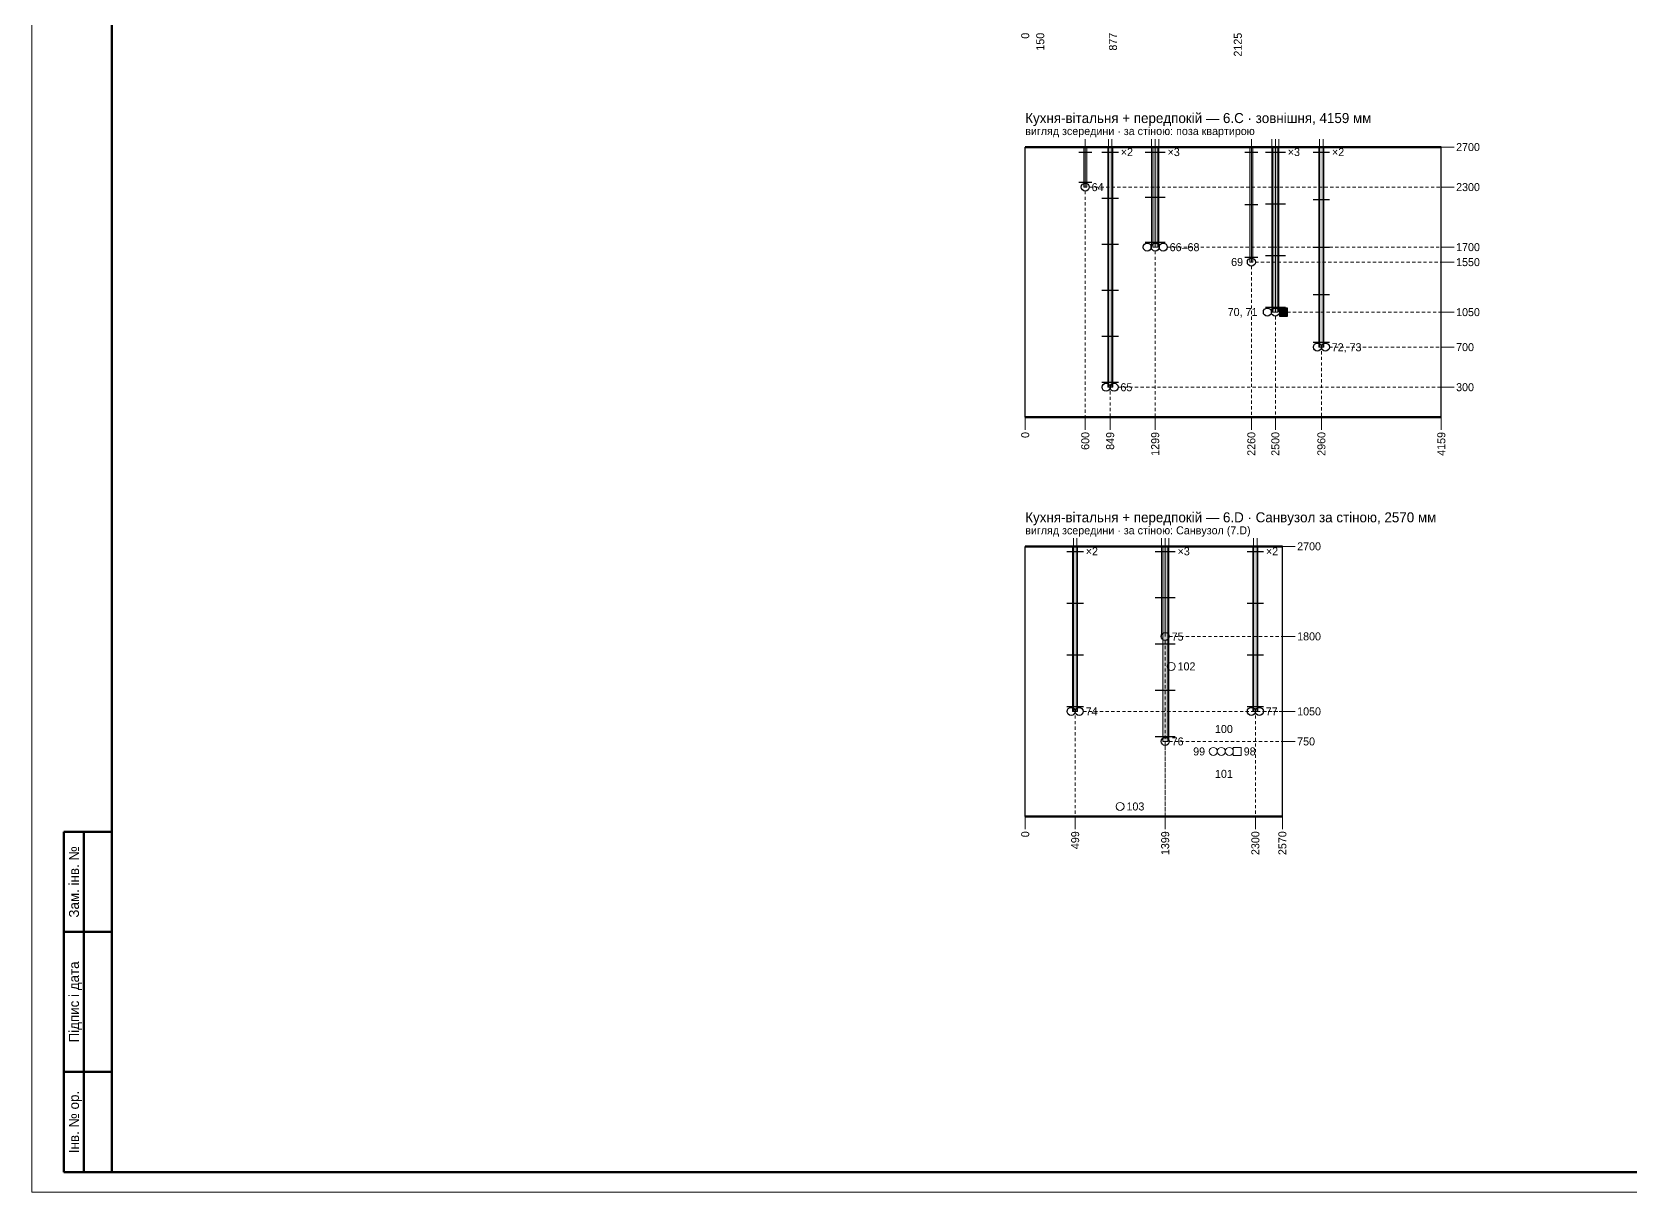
# Paper-space layout '08 Розгортки (продовження)' of a CAD drawing. Header units: millimetres. Extents: x 0 to 841, y 0 to 594.
# Drawn here: x 0 to 399.3, y 0 to 289.9 of the extents above; entities that cross this region are included whole.
import ezdxf
from ezdxf.enums import TextEntityAlignment as Align

# ---------------------------------------------------------------- set-up
doc = ezdxf.new("R2010")
doc.units = ezdxf.units.MM
doc.layers.add('A-SHEET', color=7, linetype='Continuous')
doc.layers.add('E-ELEV', color=7, linetype='Continuous')
doc.styles.add('PLEX_LIGHT', font='IBMPlexSans-Light.ttf')

psp = doc.layouts.new('08 Розгортки (продовження)')

# ---------------------------------------------------------------- hatches: boundary and pattern name
at = {"layer": 'E-ELEV', "true_color": 0xe4ded3}
h = psp.add_hatch(color=7, dxfattribs=at)
h.dxf.hatch_style = 1
h.paths.add_polyline_path([(262.83, 251.12), (263.58, 251.12), (263.58, 261.12), (262.83, 261.12)])
h = psp.add_hatch(color=7, dxfattribs=at)
h.dxf.hatch_style = 1
h.paths.add_polyline_path([(268.81, 201.12), (270.06, 201.12), (270.06, 261.12), (268.81, 261.12)])
h = psp.add_hatch(color=7, dxfattribs=at)
h.dxf.hatch_style = 1
h.paths.add_polyline_path([(280.06, 236.12), (281.31, 236.12), (281.31, 261.12), (280.06, 261.12)])
h = psp.add_hatch(color=7, dxfattribs=at)
h.dxf.hatch_style = 1
h.paths.add_polyline_path([(304.33, 232.37), (305.08, 232.37), (305.08, 261.12), (304.33, 261.12)])
h = psp.add_hatch(color=7, dxfattribs=at)
h.dxf.hatch_style = 1
h.paths.add_polyline_path([(310.08, 219.87), (311.33, 219.87), (311.33, 261.12), (310.08, 261.12)])
h = psp.add_hatch(color=7, dxfattribs=at)
h.dxf.hatch_style = 1
h.paths.add_polyline_path([(321.58, 211.12), (322.83, 211.12), (322.83, 261.12), (321.58, 261.12)])
at = {"layer": 'E-ELEV', "true_color": 0xffffff}
h = psp.add_hatch(color=7, dxfattribs=at)
h.dxf.hatch_style = 1
h.paths.add_polyline_path([(311.71, 218.87), (313.71, 218.87), (313.71, 220.87), (311.71, 220.87)])
at = {"layer": 'E-ELEV', "true_color": 0xe4ded3}
h = psp.add_hatch(color=7, dxfattribs=at)
h.dxf.hatch_style = 1
h.paths.add_polyline_path([(260.06, 120.1), (261.31, 120.1), (261.31, 161.35), (260.06, 161.35)])
h = psp.add_hatch(color=7, dxfattribs=at)
h.dxf.hatch_style = 1
h.paths.add_polyline_path([(282.56, 112.6), (283.81, 112.6), (283.81, 161.35), (282.56, 161.35)])
h = psp.add_hatch(color=7, dxfattribs=at)
h.dxf.hatch_style = 1
h.paths.add_polyline_path([(305.08, 120.1), (306.33, 120.1), (306.33, 161.35), (305.08, 161.35)])

# ---------------------------------------------------------------- linework, layer by layer
at = {"layer": 'A-SHEET', "lineweight": 18}
for p, q in [((0, 594), (0, 0)), ((0, 0), (841, 0))]:
    psp.add_line(p, q, dxfattribs=at)
at = {"layer": 'A-SHEET', "lineweight": 50}
for p, q in [((20, 589), (20, 5)), ((20, 90), (8, 90)), ((8, 90), (8, 65)), ((13, 65), (13, 90)), ((20, 65), (20, 90)), ((20, 65), (8, 65)), ((8, 65), (8, 30)), ((8, 65), (20, 65)), ((13, 30), (13, 65)), ((20, 30), (20, 65)), ((20, 30), (8, 30)), ((8, 30), (8, 5)), ((8, 30), (20, 30)), ((13, 5), (13, 30)), ((20, 5), (20, 30)), ((8, 5), (20, 5)), ((20, 5), (836, 5))]:
    psp.add_line(p, q, dxfattribs=at)
at = {"layer": 'E-ELEV', "lineweight": 50, "true_color": 0x29251f}
for p, q in [((248.21, 261.12), (352.18, 261.12)), ((248.21, 193.62), (352.18, 193.62)), ((248.21, 161.35), (312.46, 161.35)), ((248.21, 93.85), (312.46, 93.85))]:
    psp.add_line(p, q, dxfattribs=at)
at = {"layer": 'E-ELEV', "lineweight": 25, "true_color": 0x29251f}
for p, q in [((248.21, 193.62), (248.21, 261.12)), ((352.18, 193.62), (352.18, 261.12)), ((248.21, 93.85), (248.21, 161.35)), ((312.46, 93.85), (312.46, 161.35))]:
    psp.add_line(p, q, dxfattribs=at)
at = {"layer": 'E-ELEV', "lineweight": 25, "true_color": 0x29251f, "transparency": 33554559}
for p, q in [((261.61, 259.87), (264.81, 259.87)), ((267.38, 259.87), (271.48, 259.87)), ((278.18, 259.87), (283.18, 259.87)), ((303.11, 259.87), (306.31, 259.87)), ((308.21, 259.87), (313.21, 259.87)), ((320.16, 259.87), (324.26, 259.87)), ((261.61, 252.37), (264.81, 252.37)), ((267.38, 248.37), (271.48, 248.37)), ((278.18, 248.62), (283.18, 248.62)), ((320.16, 247.99), (324.26, 247.99)), ((303.11, 246.74), (306.31, 246.74)), ((308.21, 246.95), (313.21, 246.95)), ((267.38, 236.87), (271.48, 236.87)), ((278.18, 237.37), (283.18, 237.37)), ((320.16, 236.12), (324.26, 236.12)), ((303.11, 233.62), (306.31, 233.62)), ((308.21, 234.03), (313.21, 234.03)), ((267.38, 225.37), (271.48, 225.37)), ((320.16, 224.24), (324.26, 224.24)), ((308.21, 221.12), (313.21, 221.12)), ((267.38, 213.87), (271.48, 213.87)), ((320.16, 212.37), (324.26, 212.37)), ((267.38, 202.37), (271.48, 202.37)), ((258.63, 160.1), (262.73, 160.1)), ((280.68, 160.1), (285.68, 160.1)), ((303.66, 160.1), (307.76, 160.1)), ((280.68, 148.53), (285.68, 148.53)), ((258.63, 147.18), (262.73, 147.18)), ((303.66, 147.18), (307.76, 147.18)), ((280.68, 136.97), (285.68, 136.97)), ((258.63, 134.26), (262.73, 134.26)), ((303.66, 134.26), (307.76, 134.26)), ((280.68, 125.41), (285.68, 125.41)), ((258.63, 121.35), (262.73, 121.35)), ((303.66, 121.35), (307.76, 121.35)), ((280.68, 113.85), (285.68, 113.85))]:
    psp.add_line(p, q, dxfattribs=at)
at = {"layer": 'E-ELEV', "lineweight": 15, "true_color": 0x7f7fc9}
psp.add_line((263.21, 251.12), (263.21, 263.12), dxfattribs=at)
at = {"layer": 'E-ELEV', "lineweight": 15, "true_color": 0x3f6fb5}
for p, q in [((268.98, 201.12), (268.98, 263.12)), ((269.88, 201.12), (269.88, 263.12)), ((279.78, 236.12), (279.78, 263.12)), ((280.68, 236.12), (280.68, 263.12)), ((311.61, 219.87), (311.61, 263.12)), ((321.76, 211.12), (321.76, 263.12)), ((260.23, 120.1), (260.23, 163.35)), ((261.13, 120.1), (261.13, 163.35)), ((282.28, 138.85), (282.28, 163.35)), ((283.18, 138.85), (283.18, 163.35)), ((305.26, 120.1), (305.26, 163.35)), ((306.16, 120.1), (306.16, 163.35))]:
    psp.add_line(p, q, dxfattribs=at)
at = {"layer": 'E-ELEV', "lineweight": 15, "true_color": 0xe67f8a}
psp.add_line((281.58, 236.12), (281.58, 263.12), dxfattribs=at)
at = {"layer": 'E-ELEV', "lineweight": 15, "true_color": 0x9c755f}
for p, q in [((304.71, 232.37), (304.71, 263.12)), ((309.81, 219.87), (309.81, 263.12)), ((310.71, 219.87), (310.71, 263.12))]:
    psp.add_line(p, q, dxfattribs=at)
at = {"layer": 'E-ELEV', "lineweight": 15, "true_color": 0xe15759}
psp.add_line((322.66, 211.12), (322.66, 263.12), dxfattribs=at)
at = {"layer": 'E-ELEV', "lineweight": 13, "true_color": 0x29251f}
for p, q in [((352.18, 261.12), (353.38, 261.12)), ((353.38, 261.12), (355.38, 261.12)), ((352.18, 251.12), (353.38, 251.12)), ((353.38, 251.12), (355.38, 251.12)), ((352.18, 236.12), (353.38, 236.12)), ((353.38, 236.12), (355.38, 236.12)), ((352.18, 232.37), (353.38, 232.37)), ((353.38, 232.37), (355.38, 232.37)), ((352.18, 219.87), (353.38, 219.87)), ((353.38, 219.87), (355.38, 219.87)), ((352.18, 211.12), (353.38, 211.12)), ((353.38, 211.12), (355.38, 211.12)), ((352.18, 201.12), (353.38, 201.12)), ((353.38, 201.12), (355.38, 201.12)), ((248.21, 193.62), (248.21, 192.42)), ((248.21, 192.42), (248.21, 190.42)), ((263.21, 193.62), (263.21, 192.42)), ((263.21, 192.42), (263.21, 190.42)), ((269.43, 193.62), (269.43, 192.42)), ((269.43, 192.42), (269.43, 190.42)), ((280.68, 193.62), (280.68, 192.42)), ((280.68, 192.42), (280.68, 190.42)), ((304.71, 193.62), (304.71, 192.42)), ((304.71, 192.42), (304.71, 190.42)), ((310.71, 193.62), (310.71, 192.42)), ((310.71, 192.42), (310.71, 190.42)), ((322.21, 193.62), (322.21, 192.42)), ((322.21, 192.42), (322.21, 190.42)), ((352.18, 193.62), (352.18, 192.42)), ((352.18, 192.42), (352.18, 190.42)), ((312.46, 161.35), (313.66, 161.35)), ((313.66, 161.35), (315.66, 161.35)), ((312.46, 138.85), (313.66, 138.85)), ((313.66, 138.85), (315.66, 138.85)), ((312.46, 120.1), (313.66, 120.1)), ((313.66, 120.1), (315.66, 120.1)), ((312.46, 112.6), (313.66, 112.6)), ((313.66, 112.6), (315.66, 112.6)), ((248.21, 93.85), (248.21, 92.65)), ((248.21, 92.65), (248.21, 90.65)), ((260.68, 93.85), (260.68, 92.65)), ((260.68, 92.65), (260.68, 90.65)), ((283.18, 93.85), (283.18, 92.65)), ((283.18, 92.65), (283.18, 90.65)), ((305.71, 93.85), (305.71, 92.65)), ((305.71, 92.65), (305.71, 90.65)), ((312.46, 93.85), (312.46, 92.65)), ((312.46, 92.65), (312.46, 90.65))]:
    psp.add_line(p, q, dxfattribs=at)
at = {"layer": 'E-ELEV', "lineweight": 13, "true_color": 0x9a9288}
for p, q in [((263.21, 250.12), (263.21, 249.32)), ((263.21, 248.72), (263.21, 247.92)), ((264.21, 251.12), (265.01, 251.12)), ((265.61, 251.12), (266.41, 251.12)), ((267.01, 251.12), (267.81, 251.12)), ((268.41, 251.12), (269.21, 251.12)), ((269.81, 251.12), (270.61, 251.12)), ((271.21, 251.12), (272.01, 251.12)), ((272.61, 251.12), (273.41, 251.12)), ((274.01, 251.12), (274.81, 251.12)), ((275.41, 251.12), (276.21, 251.12)), ((276.81, 251.12), (277.61, 251.12)), ((278.21, 251.12), (279.01, 251.12)), ((279.61, 251.12), (280.41, 251.12)), ((281.01, 251.12), (281.81, 251.12)), ((282.41, 251.12), (283.21, 251.12)), ((283.81, 251.12), (284.61, 251.12)), ((285.21, 251.12), (286.01, 251.12)), ((286.61, 251.12), (287.41, 251.12)), ((288.01, 251.12), (288.81, 251.12)), ((289.41, 251.12), (290.21, 251.12)), ((290.81, 251.12), (291.61, 251.12)), ((292.21, 251.12), (293.01, 251.12)), ((293.61, 251.12), (294.41, 251.12)), ((295.01, 251.12), (295.81, 251.12)), ((296.41, 251.12), (297.21, 251.12)), ((297.81, 251.12), (298.61, 251.12)), ((299.21, 251.12), (300.01, 251.12)), ((300.61, 251.12), (301.41, 251.12)), ((302.01, 251.12), (302.81, 251.12)), ((303.41, 251.12), (304.21, 251.12)), ((304.81, 251.12), (305.61, 251.12)), ((306.21, 251.12), (307.01, 251.12)), ((307.61, 251.12), (308.41, 251.12)), ((309.01, 251.12), (309.81, 251.12)), ((310.41, 251.12), (311.21, 251.12)), ((311.81, 251.12), (312.61, 251.12)), ((313.21, 251.12), (314.01, 251.12)), ((314.61, 251.12), (315.41, 251.12)), ((316.01, 251.12), (316.81, 251.12)), ((317.41, 251.12), (318.21, 251.12)), ((318.81, 251.12), (319.61, 251.12)), ((320.21, 251.12), (321.01, 251.12)), ((321.61, 251.12), (322.41, 251.12)), ((323.01, 251.12), (323.81, 251.12)), ((324.41, 251.12), (325.21, 251.12)), ((325.81, 251.12), (326.61, 251.12)), ((327.21, 251.12), (328.01, 251.12)), ((328.61, 251.12), (329.41, 251.12)), ((330.01, 251.12), (330.81, 251.12)), ((331.41, 251.12), (332.21, 251.12)), ((332.81, 251.12), (333.61, 251.12)), ((334.21, 251.12), (335.01, 251.12)), ((335.61, 251.12), (336.41, 251.12)), ((337.01, 251.12), (337.81, 251.12)), ((338.41, 251.12), (339.21, 251.12)), ((339.81, 251.12), (340.61, 251.12)), ((341.21, 251.12), (342.01, 251.12)), ((342.61, 251.12), (343.41, 251.12)), ((344.01, 251.12), (344.81, 251.12)), ((345.41, 251.12), (346.21, 251.12)), ((346.81, 251.12), (347.61, 251.12)), ((348.21, 251.12), (349.01, 251.12)), ((349.61, 251.12), (350.41, 251.12)), ((351.01, 251.12), (351.81, 251.12)), ((263.21, 247.32), (263.21, 246.52)), ((263.21, 245.92), (263.21, 245.12)), ((263.21, 244.52), (263.21, 243.72)), ((263.21, 243.12), (263.21, 242.32)), ((263.21, 241.72), (263.21, 240.92)), ((263.21, 240.32), (263.21, 239.52)), ((263.21, 238.92), (263.21, 238.12)), ((263.21, 237.52), (263.21, 236.72)), ((263.21, 236.12), (263.21, 235.32)), ((283.68, 236.12), (284.48, 236.12)), ((283.68, 236.12), (284.48, 236.12)), ((283.68, 236.12), (284.48, 236.12)), ((285.08, 236.12), (285.88, 236.12)), ((285.08, 236.12), (285.88, 236.12)), ((285.08, 236.12), (285.88, 236.12)), ((286.48, 236.12), (287.28, 236.12)), ((286.48, 236.12), (287.28, 236.12)), ((286.48, 236.12), (287.28, 236.12)), ((287.88, 236.12), (288.68, 236.12)), ((287.88, 236.12), (288.68, 236.12)), ((287.88, 236.12), (288.68, 236.12)), ((289.28, 236.12), (290.08, 236.12)), ((289.28, 236.12), (290.08, 236.12)), ((289.28, 236.12), (290.08, 236.12)), ((290.68, 236.12), (291.48, 236.12)), ((290.68, 236.12), (291.48, 236.12)), ((290.68, 236.12), (291.48, 236.12)), ((292.08, 236.12), (292.88, 236.12)), ((292.08, 236.12), (292.88, 236.12)), ((292.08, 236.12), (292.88, 236.12)), ((293.48, 236.12), (294.28, 236.12)), ((293.48, 236.12), (294.28, 236.12)), ((293.48, 236.12), (294.28, 236.12)), ((294.88, 236.12), (295.68, 236.12)), ((294.88, 236.12), (295.68, 236.12)), ((294.88, 236.12), (295.68, 236.12)), ((296.28, 236.12), (297.08, 236.12)), ((296.28, 236.12), (297.08, 236.12)), ((296.28, 236.12), (297.08, 236.12)), ((297.68, 236.12), (298.48, 236.12)), ((297.68, 236.12), (298.48, 236.12)), ((297.68, 236.12), (298.48, 236.12)), ((299.08, 236.12), (299.88, 236.12)), ((299.08, 236.12), (299.88, 236.12)), ((299.08, 236.12), (299.88, 236.12)), ((300.48, 236.12), (301.28, 236.12)), ((300.48, 236.12), (301.28, 236.12)), ((300.48, 236.12), (301.28, 236.12)), ((301.88, 236.12), (302.68, 236.12)), ((301.88, 236.12), (302.68, 236.12)), ((301.88, 236.12), (302.68, 236.12)), ((303.28, 236.12), (304.08, 236.12)), ((303.28, 236.12), (304.08, 236.12)), ((303.28, 236.12), (304.08, 236.12)), ((304.68, 236.12), (305.48, 236.12)), ((304.68, 236.12), (305.48, 236.12)), ((304.68, 236.12), (305.48, 236.12)), ((306.08, 236.12), (306.88, 236.12)), ((306.08, 236.12), (306.88, 236.12)), ((306.08, 236.12), (306.88, 236.12)), ((307.48, 236.12), (308.28, 236.12)), ((307.48, 236.12), (308.28, 236.12)), ((307.48, 236.12), (308.28, 236.12)), ((308.88, 236.12), (309.68, 236.12)), ((308.88, 236.12), (309.68, 236.12)), ((308.88, 236.12), (309.68, 236.12)), ((310.28, 236.12), (311.08, 236.12)), ((310.28, 236.12), (311.08, 236.12)), ((310.28, 236.12), (311.08, 236.12)), ((311.68, 236.12), (312.48, 236.12)), ((311.68, 236.12), (312.48, 236.12)), ((311.68, 236.12), (312.48, 236.12)), ((313.08, 236.12), (313.88, 236.12)), ((313.08, 236.12), (313.88, 236.12)), ((313.08, 236.12), (313.88, 236.12)), ((314.48, 236.12), (315.28, 236.12)), ((314.48, 236.12), (315.28, 236.12)), ((314.48, 236.12), (315.28, 236.12)), ((315.88, 236.12), (316.68, 236.12)), ((315.88, 236.12), (316.68, 236.12)), ((315.88, 236.12), (316.68, 236.12)), ((317.28, 236.12), (318.08, 236.12)), ((317.28, 236.12), (318.08, 236.12)), ((317.28, 236.12), (318.08, 236.12)), ((318.68, 236.12), (319.48, 236.12)), ((318.68, 236.12), (319.48, 236.12)), ((318.68, 236.12), (319.48, 236.12)), ((320.08, 236.12), (320.88, 236.12)), ((320.08, 236.12), (320.88, 236.12)), ((320.08, 236.12), (320.88, 236.12)), ((321.48, 236.12), (322.28, 236.12)), ((321.48, 236.12), (322.28, 236.12)), ((321.48, 236.12), (322.28, 236.12)), ((322.88, 236.12), (323.68, 236.12)), ((322.88, 236.12), (323.68, 236.12)), ((322.88, 236.12), (323.68, 236.12)), ((324.28, 236.12), (325.08, 236.12)), ((324.28, 236.12), (325.08, 236.12)), ((324.28, 236.12), (325.08, 236.12)), ((325.68, 236.12), (326.48, 236.12)), ((325.68, 236.12), (326.48, 236.12)), ((325.68, 236.12), (326.48, 236.12)), ((327.08, 236.12), (327.88, 236.12)), ((327.08, 236.12), (327.88, 236.12)), ((327.08, 236.12), (327.88, 236.12)), ((328.48, 236.12), (329.28, 236.12)), ((328.48, 236.12), (329.28, 236.12)), ((328.48, 236.12), (329.28, 236.12)), ((329.88, 236.12), (330.68, 236.12)), ((329.88, 236.12), (330.68, 236.12)), ((329.88, 236.12), (330.68, 236.12)), ((331.28, 236.12), (332.08, 236.12)), ((331.28, 236.12), (332.08, 236.12)), ((331.28, 236.12), (332.08, 236.12)), ((332.68, 236.12), (333.48, 236.12)), ((332.68, 236.12), (333.48, 236.12)), ((332.68, 236.12), (333.48, 236.12)), ((334.08, 236.12), (334.88, 236.12)), ((334.08, 236.12), (334.88, 236.12)), ((334.08, 236.12), (334.88, 236.12)), ((335.48, 236.12), (336.28, 236.12)), ((335.48, 236.12), (336.28, 236.12)), ((335.48, 236.12), (336.28, 236.12)), ((336.88, 236.12), (337.68, 236.12)), ((336.88, 236.12), (337.68, 236.12)), ((336.88, 236.12), (337.68, 236.12)), ((338.28, 236.12), (339.08, 236.12)), ((338.28, 236.12), (339.08, 236.12)), ((338.28, 236.12), (339.08, 236.12)), ((339.68, 236.12), (340.48, 236.12)), ((339.68, 236.12), (340.48, 236.12)), ((339.68, 236.12), (340.48, 236.12)), ((341.08, 236.12), (341.88, 236.12)), ((341.08, 236.12), (341.88, 236.12)), ((341.08, 236.12), (341.88, 236.12)), ((342.48, 236.12), (343.28, 236.12)), ((342.48, 236.12), (343.28, 236.12)), ((342.48, 236.12), (343.28, 236.12)), ((343.88, 236.12), (344.68, 236.12)), ((343.88, 236.12), (344.68, 236.12)), ((343.88, 236.12), (344.68, 236.12)), ((345.28, 236.12), (346.08, 236.12)), ((345.28, 236.12), (346.08, 236.12)), ((345.28, 236.12), (346.08, 236.12)), ((346.68, 236.12), (347.48, 236.12)), ((346.68, 236.12), (347.48, 236.12)), ((346.68, 236.12), (347.48, 236.12)), ((348.08, 236.12), (348.88, 236.12)), ((348.08, 236.12), (348.88, 236.12)), ((348.08, 236.12), (348.88, 236.12)), ((349.48, 236.12), (350.28, 236.12)), ((349.48, 236.12), (350.28, 236.12)), ((349.48, 236.12), (350.28, 236.12)), ((350.88, 236.12), (351.68, 236.12)), ((350.88, 236.12), (351.68, 236.12)), ((350.88, 236.12), (351.68, 236.12)), ((263.21, 234.72), (263.21, 233.92)), ((263.21, 233.32), (263.21, 232.52)), ((263.21, 231.92), (263.21, 231.12)), ((280.68, 235.12), (280.68, 234.32)), ((280.68, 235.12), (280.68, 234.32)), ((280.68, 235.12), (280.68, 234.32)), ((280.68, 233.72), (280.68, 232.92)), ((280.68, 233.72), (280.68, 232.92)), ((280.68, 233.72), (280.68, 232.92)), ((280.68, 232.32), (280.68, 231.52)), ((280.68, 232.32), (280.68, 231.52)), ((280.68, 232.32), (280.68, 231.52)), ((305.71, 232.37), (306.51, 232.37)), ((307.11, 232.37), (307.91, 232.37)), ((308.51, 232.37), (309.31, 232.37)), ((309.91, 232.37), (310.71, 232.37)), ((311.31, 232.37), (312.11, 232.37)), ((312.71, 232.37), (313.51, 232.37)), ((314.11, 232.37), (314.91, 232.37)), ((315.51, 232.37), (316.31, 232.37)), ((316.91, 232.37), (317.71, 232.37)), ((318.31, 232.37), (319.11, 232.37)), ((319.71, 232.37), (320.51, 232.37)), ((321.11, 232.37), (321.91, 232.37)), ((322.51, 232.37), (323.31, 232.37)), ((323.91, 232.37), (324.71, 232.37)), ((325.31, 232.37), (326.11, 232.37)), ((326.71, 232.37), (327.51, 232.37)), ((328.11, 232.37), (328.91, 232.37)), ((329.51, 232.37), (330.31, 232.37)), ((330.91, 232.37), (331.71, 232.37)), ((332.31, 232.37), (333.11, 232.37)), ((333.71, 232.37), (334.51, 232.37)), ((335.11, 232.37), (335.91, 232.37)), ((336.51, 232.37), (337.31, 232.37)), ((337.91, 232.37), (338.71, 232.37)), ((339.31, 232.37), (340.11, 232.37)), ((340.71, 232.37), (341.51, 232.37)), ((342.11, 232.37), (342.91, 232.37)), ((343.51, 232.37), (344.31, 232.37)), ((344.91, 232.37), (345.71, 232.37)), ((346.31, 232.37), (347.11, 232.37)), ((347.71, 232.37), (348.51, 232.37)), ((349.11, 232.37), (349.91, 232.37)), ((350.51, 232.37), (351.31, 232.37)), ((351.91, 232.37), (352.18, 232.37)), ((263.21, 230.52), (263.21, 229.72)), ((263.21, 229.12), (263.21, 228.32)), ((263.21, 227.72), (263.21, 226.92)), ((280.68, 230.92), (280.68, 230.12)), ((280.68, 230.92), (280.68, 230.12)), ((280.68, 230.92), (280.68, 230.12)), ((280.68, 229.52), (280.68, 228.72)), ((280.68, 229.52), (280.68, 228.72)), ((280.68, 229.52), (280.68, 228.72)), ((280.68, 228.12), (280.68, 227.32)), ((280.68, 228.12), (280.68, 227.32)), ((280.68, 228.12), (280.68, 227.32)), ((304.71, 231.37), (304.71, 230.57)), ((304.71, 229.97), (304.71, 229.17)), ((304.71, 228.57), (304.71, 227.77)), ((263.21, 226.32), (263.21, 225.52)), ((263.21, 224.92), (263.21, 224.12)), ((280.68, 226.72), (280.68, 225.92)), ((280.68, 226.72), (280.68, 225.92)), ((280.68, 226.72), (280.68, 225.92)), ((280.68, 225.32), (280.68, 224.52)), ((280.68, 225.32), (280.68, 224.52)), ((280.68, 225.32), (280.68, 224.52)), ((280.68, 223.92), (280.68, 223.12)), ((280.68, 223.92), (280.68, 223.12)), ((280.68, 223.92), (280.68, 223.12)), ((304.71, 227.17), (304.71, 226.37)), ((304.71, 225.77), (304.71, 224.97)), ((304.71, 224.37), (304.71, 223.57)), ((263.21, 223.52), (263.21, 222.72)), ((263.21, 222.12), (263.21, 221.32)), ((263.21, 220.72), (263.21, 219.92)), ((280.68, 222.52), (280.68, 221.72)), ((280.68, 222.52), (280.68, 221.72)), ((280.68, 222.52), (280.68, 221.72)), ((280.68, 221.12), (280.68, 220.32)), ((280.68, 221.12), (280.68, 220.32)), ((280.68, 221.12), (280.68, 220.32)), ((280.68, 219.72), (280.68, 218.92)), ((280.68, 219.72), (280.68, 218.92)), ((280.68, 219.72), (280.68, 218.92)), ((304.71, 222.97), (304.71, 222.17)), ((304.71, 221.57), (304.71, 220.77)), ((304.71, 220.17), (304.71, 219.37)), ((313.71, 219.87), (314.51, 219.87)), ((313.71, 219.87), (314.51, 219.87)), ((315.11, 219.87), (315.91, 219.87)), ((315.11, 219.87), (315.91, 219.87)), ((316.51, 219.87), (317.31, 219.87)), ((316.51, 219.87), (317.31, 219.87)), ((317.91, 219.87), (318.71, 219.87)), ((317.91, 219.87), (318.71, 219.87)), ((319.31, 219.87), (320.11, 219.87)), ((319.31, 219.87), (320.11, 219.87)), ((320.71, 219.87), (321.51, 219.87)), ((320.71, 219.87), (321.51, 219.87)), ((322.11, 219.87), (322.91, 219.87)), ((322.11, 219.87), (322.91, 219.87)), ((323.51, 219.87), (324.31, 219.87)), ((323.51, 219.87), (324.31, 219.87)), ((324.91, 219.87), (325.71, 219.87)), ((324.91, 219.87), (325.71, 219.87)), ((326.31, 219.87), (327.11, 219.87)), ((326.31, 219.87), (327.11, 219.87)), ((327.71, 219.87), (328.51, 219.87)), ((327.71, 219.87), (328.51, 219.87)), ((329.11, 219.87), (329.91, 219.87)), ((329.11, 219.87), (329.91, 219.87)), ((330.51, 219.87), (331.31, 219.87)), ((330.51, 219.87), (331.31, 219.87)), ((331.91, 219.87), (332.71, 219.87)), ((331.91, 219.87), (332.71, 219.87)), ((333.31, 219.87), (334.11, 219.87)), ((333.31, 219.87), (334.11, 219.87)), ((334.71, 219.87), (335.51, 219.87)), ((334.71, 219.87), (335.51, 219.87)), ((336.11, 219.87), (336.91, 219.87)), ((336.11, 219.87), (336.91, 219.87)), ((337.51, 219.87), (338.31, 219.87)), ((337.51, 219.87), (338.31, 219.87)), ((338.91, 219.87), (339.71, 219.87)), ((338.91, 219.87), (339.71, 219.87)), ((340.31, 219.87), (341.11, 219.87)), ((340.31, 219.87), (341.11, 219.87)), ((341.71, 219.87), (342.51, 219.87)), ((341.71, 219.87), (342.51, 219.87)), ((343.11, 219.87), (343.91, 219.87)), ((343.11, 219.87), (343.91, 219.87)), ((344.51, 219.87), (345.31, 219.87)), ((344.51, 219.87), (345.31, 219.87)), ((345.91, 219.87), (346.71, 219.87)), ((345.91, 219.87), (346.71, 219.87)), ((347.31, 219.87), (348.11, 219.87)), ((347.31, 219.87), (348.11, 219.87)), ((348.71, 219.87), (349.51, 219.87)), ((348.71, 219.87), (349.51, 219.87)), ((350.11, 219.87), (350.91, 219.87)), ((350.11, 219.87), (350.91, 219.87)), ((351.51, 219.87), (352.18, 219.87)), ((351.51, 219.87), (352.18, 219.87)), ((263.21, 219.32), (263.21, 218.52)), ((263.21, 217.92), (263.21, 217.12)), ((263.21, 216.52), (263.21, 215.72)), ((280.68, 218.32), (280.68, 217.52)), ((280.68, 218.32), (280.68, 217.52)), ((280.68, 218.32), (280.68, 217.52)), ((280.68, 216.92), (280.68, 216.12)), ((280.68, 216.92), (280.68, 216.12)), ((280.68, 216.92), (280.68, 216.12)), ((304.71, 218.77), (304.71, 217.97)), ((304.71, 217.37), (304.71, 216.57)), ((304.71, 215.97), (304.71, 215.17)), ((310.71, 218.87), (310.71, 218.07)), ((310.71, 218.87), (310.71, 218.07)), ((310.71, 217.47), (310.71, 216.67)), ((310.71, 217.47), (310.71, 216.67)), ((310.71, 216.07), (310.71, 215.27)), ((310.71, 216.07), (310.71, 215.27)), ((263.21, 215.12), (263.21, 214.32)), ((263.21, 213.72), (263.21, 212.92)), ((263.21, 212.32), (263.21, 211.52)), ((280.68, 215.52), (280.68, 214.72)), ((280.68, 215.52), (280.68, 214.72)), ((280.68, 215.52), (280.68, 214.72)), ((280.68, 214.12), (280.68, 213.32)), ((280.68, 214.12), (280.68, 213.32)), ((280.68, 214.12), (280.68, 213.32)), ((280.68, 212.72), (280.68, 211.92)), ((280.68, 212.72), (280.68, 211.92)), ((280.68, 212.72), (280.68, 211.92)), ((304.71, 214.57), (304.71, 213.77)), ((304.71, 213.17), (304.71, 212.37)), ((304.71, 211.77), (304.71, 210.97)), ((310.71, 214.67), (310.71, 213.87)), ((310.71, 214.67), (310.71, 213.87)), ((310.71, 213.27), (310.71, 212.47)), ((310.71, 213.27), (310.71, 212.47)), ((310.71, 211.87), (310.71, 211.07)), ((310.71, 211.87), (310.71, 211.07)), ((263.21, 210.92), (263.21, 210.12)), ((263.21, 209.52), (263.21, 208.72)), ((263.21, 208.12), (263.21, 207.32)), ((280.68, 211.32), (280.68, 210.52)), ((280.68, 211.32), (280.68, 210.52)), ((280.68, 211.32), (280.68, 210.52)), ((280.68, 209.92), (280.68, 209.12)), ((280.68, 209.92), (280.68, 209.12)), ((280.68, 209.92), (280.68, 209.12)), ((280.68, 208.52), (280.68, 207.72)), ((280.68, 208.52), (280.68, 207.72)), ((280.68, 208.52), (280.68, 207.72)), ((304.71, 210.37), (304.71, 209.57)), ((304.71, 208.97), (304.71, 208.17)), ((310.71, 210.47), (310.71, 209.67)), ((310.71, 210.47), (310.71, 209.67)), ((310.71, 209.07), (310.71, 208.27)), ((310.71, 209.07), (310.71, 208.27)), ((310.71, 207.67), (310.71, 206.87)), ((310.71, 207.67), (310.71, 206.87)), ((322.21, 210.12), (322.21, 209.32)), ((322.21, 210.12), (322.21, 209.32)), ((322.21, 208.72), (322.21, 207.92)), ((322.21, 208.72), (322.21, 207.92)), ((324.21, 211.12), (325.01, 211.12)), ((324.21, 211.12), (325.01, 211.12)), ((325.61, 211.12), (326.41, 211.12)), ((325.61, 211.12), (326.41, 211.12)), ((327.01, 211.12), (327.81, 211.12)), ((327.01, 211.12), (327.81, 211.12)), ((328.41, 211.12), (329.21, 211.12)), ((328.41, 211.12), (329.21, 211.12)), ((329.81, 211.12), (330.61, 211.12)), ((329.81, 211.12), (330.61, 211.12)), ((331.21, 211.12), (332.01, 211.12)), ((331.21, 211.12), (332.01, 211.12)), ((332.61, 211.12), (333.41, 211.12)), ((332.61, 211.12), (333.41, 211.12)), ((334.01, 211.12), (334.81, 211.12)), ((334.01, 211.12), (334.81, 211.12)), ((335.41, 211.12), (336.21, 211.12)), ((335.41, 211.12), (336.21, 211.12)), ((336.81, 211.12), (337.61, 211.12)), ((336.81, 211.12), (337.61, 211.12)), ((338.21, 211.12), (339.01, 211.12)), ((338.21, 211.12), (339.01, 211.12)), ((339.61, 211.12), (340.41, 211.12)), ((339.61, 211.12), (340.41, 211.12)), ((341.01, 211.12), (341.81, 211.12)), ((341.01, 211.12), (341.81, 211.12)), ((342.41, 211.12), (343.21, 211.12)), ((342.41, 211.12), (343.21, 211.12)), ((343.81, 211.12), (344.61, 211.12)), ((343.81, 211.12), (344.61, 211.12)), ((345.21, 211.12), (346.01, 211.12)), ((345.21, 211.12), (346.01, 211.12)), ((346.61, 211.12), (347.41, 211.12)), ((346.61, 211.12), (347.41, 211.12)), ((348.01, 211.12), (348.81, 211.12)), ((348.01, 211.12), (348.81, 211.12)), ((349.41, 211.12), (350.21, 211.12)), ((349.41, 211.12), (350.21, 211.12)), ((350.81, 211.12), (351.61, 211.12)), ((350.81, 211.12), (351.61, 211.12)), ((263.21, 206.72), (263.21, 205.92)), ((263.21, 205.32), (263.21, 204.52)), ((263.21, 203.92), (263.21, 203.12)), ((280.68, 207.12), (280.68, 206.32)), ((280.68, 207.12), (280.68, 206.32)), ((280.68, 207.12), (280.68, 206.32)), ((280.68, 205.72), (280.68, 204.92)), ((280.68, 205.72), (280.68, 204.92)), ((280.68, 205.72), (280.68, 204.92)), ((280.68, 204.32), (280.68, 203.52)), ((280.68, 204.32), (280.68, 203.52)), ((280.68, 204.32), (280.68, 203.52)), ((304.71, 207.57), (304.71, 206.77)), ((304.71, 206.17), (304.71, 205.37)), ((304.71, 204.77), (304.71, 203.97)), ((310.71, 206.27), (310.71, 205.47)), ((310.71, 206.27), (310.71, 205.47)), ((310.71, 204.87), (310.71, 204.07)), ((310.71, 204.87), (310.71, 204.07)), ((322.21, 207.32), (322.21, 206.52)), ((322.21, 207.32), (322.21, 206.52)), ((322.21, 205.92), (322.21, 205.12)), ((322.21, 205.92), (322.21, 205.12)), ((322.21, 204.52), (322.21, 203.72)), ((322.21, 204.52), (322.21, 203.72)), ((263.21, 202.52), (263.21, 201.72)), ((263.21, 201.12), (263.21, 200.32)), ((263.21, 199.72), (263.21, 198.92)), ((269.43, 200.12), (269.43, 199.32)), ((271.43, 201.12), (272.23, 201.12)), ((272.83, 201.12), (273.63, 201.12)), ((274.23, 201.12), (275.03, 201.12)), ((275.63, 201.12), (276.43, 201.12)), ((277.03, 201.12), (277.83, 201.12)), ((278.43, 201.12), (279.23, 201.12)), ((279.83, 201.12), (280.63, 201.12)), ((280.68, 202.92), (280.68, 202.12)), ((280.68, 202.92), (280.68, 202.12)), ((280.68, 202.92), (280.68, 202.12)), ((280.68, 201.52), (280.68, 200.72)), ((280.68, 201.52), (280.68, 200.72)), ((280.68, 201.52), (280.68, 200.72)), ((280.68, 200.12), (280.68, 199.32)), ((280.68, 200.12), (280.68, 199.32)), ((280.68, 200.12), (280.68, 199.32)), ((281.23, 201.12), (282.03, 201.12)), ((282.63, 201.12), (283.43, 201.12)), ((284.03, 201.12), (284.83, 201.12)), ((285.43, 201.12), (286.23, 201.12)), ((286.83, 201.12), (287.63, 201.12)), ((288.23, 201.12), (289.03, 201.12)), ((289.63, 201.12), (290.43, 201.12)), ((291.03, 201.12), (291.83, 201.12)), ((292.43, 201.12), (293.23, 201.12)), ((293.83, 201.12), (294.63, 201.12)), ((295.23, 201.12), (296.03, 201.12)), ((296.63, 201.12), (297.43, 201.12)), ((298.03, 201.12), (298.83, 201.12)), ((299.43, 201.12), (300.23, 201.12)), ((300.83, 201.12), (301.63, 201.12)), ((302.23, 201.12), (303.03, 201.12)), ((303.63, 201.12), (304.43, 201.12)), ((304.71, 203.37), (304.71, 202.57)), ((304.71, 201.97), (304.71, 201.17)), ((304.71, 200.57), (304.71, 199.77)), ((305.03, 201.12), (305.83, 201.12)), ((306.43, 201.12), (307.23, 201.12)), ((307.83, 201.12), (308.63, 201.12)), ((309.23, 201.12), (310.03, 201.12)), ((310.63, 201.12), (311.43, 201.12)), ((310.71, 203.47), (310.71, 202.67)), ((310.71, 203.47), (310.71, 202.67)), ((310.71, 202.07), (310.71, 201.27)), ((310.71, 202.07), (310.71, 201.27)), ((310.71, 200.67), (310.71, 199.87)), ((310.71, 200.67), (310.71, 199.87)), ((312.03, 201.12), (312.83, 201.12)), ((313.43, 201.12), (314.23, 201.12)), ((314.83, 201.12), (315.63, 201.12)), ((316.23, 201.12), (317.03, 201.12)), ((317.63, 201.12), (318.43, 201.12)), ((319.03, 201.12), (319.83, 201.12)), ((320.43, 201.12), (321.23, 201.12)), ((321.83, 201.12), (322.63, 201.12)), ((322.21, 203.12), (322.21, 202.32)), ((322.21, 203.12), (322.21, 202.32)), ((322.21, 201.72), (322.21, 200.92)), ((322.21, 201.72), (322.21, 200.92)), ((322.21, 200.32), (322.21, 199.52)), ((322.21, 200.32), (322.21, 199.52)), ((323.23, 201.12), (324.03, 201.12)), ((324.63, 201.12), (325.43, 201.12)), ((326.03, 201.12), (326.83, 201.12)), ((327.43, 201.12), (328.23, 201.12)), ((328.83, 201.12), (329.63, 201.12)), ((330.23, 201.12), (331.03, 201.12)), ((331.63, 201.12), (332.43, 201.12)), ((333.03, 201.12), (333.83, 201.12)), ((334.43, 201.12), (335.23, 201.12)), ((335.83, 201.12), (336.63, 201.12)), ((337.23, 201.12), (338.03, 201.12)), ((338.63, 201.12), (339.43, 201.12)), ((340.03, 201.12), (340.83, 201.12)), ((341.43, 201.12), (342.23, 201.12)), ((342.83, 201.12), (343.63, 201.12)), ((344.23, 201.12), (345.03, 201.12)), ((345.63, 201.12), (346.43, 201.12)), ((347.03, 201.12), (347.83, 201.12)), ((348.43, 201.12), (349.23, 201.12)), ((349.83, 201.12), (350.63, 201.12)), ((351.23, 201.12), (352.03, 201.12)), ((263.21, 198.32), (263.21, 197.52)), ((263.21, 196.92), (263.21, 196.12)), ((269.43, 198.72), (269.43, 197.92)), ((269.43, 197.32), (269.43, 196.52)), ((269.43, 195.92), (269.43, 195.12)), ((280.68, 198.72), (280.68, 197.92)), ((280.68, 198.72), (280.68, 197.92)), ((280.68, 198.72), (280.68, 197.92)), ((280.68, 197.32), (280.68, 196.52)), ((280.68, 197.32), (280.68, 196.52)), ((280.68, 197.32), (280.68, 196.52)), ((280.68, 195.92), (280.68, 195.12)), ((280.68, 195.92), (280.68, 195.12)), ((280.68, 195.92), (280.68, 195.12)), ((304.71, 199.17), (304.71, 198.37)), ((304.71, 197.77), (304.71, 196.97)), ((304.71, 196.37), (304.71, 195.57)), ((310.71, 199.27), (310.71, 198.47)), ((310.71, 199.27), (310.71, 198.47)), ((310.71, 197.87), (310.71, 197.07)), ((310.71, 197.87), (310.71, 197.07)), ((310.71, 196.47), (310.71, 195.67)), ((310.71, 196.47), (310.71, 195.67)), ((322.21, 198.92), (322.21, 198.12)), ((322.21, 198.92), (322.21, 198.12)), ((322.21, 197.52), (322.21, 196.72)), ((322.21, 197.52), (322.21, 196.72)), ((322.21, 196.12), (322.21, 195.32)), ((322.21, 196.12), (322.21, 195.32)), ((263.21, 195.52), (263.21, 194.72)), ((263.21, 194.12), (263.21, 193.62)), ((269.43, 194.52), (269.43, 193.72)), ((280.68, 194.52), (280.68, 193.72)), ((280.68, 194.52), (280.68, 193.72)), ((280.68, 194.52), (280.68, 193.72)), ((304.71, 194.97), (304.71, 194.17)), ((310.71, 195.07), (310.71, 194.27)), ((310.71, 195.07), (310.71, 194.27)), ((310.71, 193.67), (310.71, 193.62)), ((310.71, 193.67), (310.71, 193.62)), ((322.21, 194.72), (322.21, 193.92)), ((322.21, 194.72), (322.21, 193.92)), ((283.18, 137.85), (283.18, 137.05)), ((283.18, 136.45), (283.18, 135.65)), ((284.18, 138.85), (284.98, 138.85)), ((285.58, 138.85), (286.38, 138.85)), ((286.98, 138.85), (287.78, 138.85)), ((288.38, 138.85), (289.18, 138.85)), ((289.78, 138.85), (290.58, 138.85)), ((291.18, 138.85), (291.98, 138.85)), ((292.58, 138.85), (293.38, 138.85)), ((293.98, 138.85), (294.78, 138.85)), ((295.38, 138.85), (296.18, 138.85)), ((296.78, 138.85), (297.58, 138.85)), ((298.18, 138.85), (298.98, 138.85)), ((299.58, 138.85), (300.38, 138.85)), ((300.98, 138.85), (301.78, 138.85)), ((302.38, 138.85), (303.18, 138.85)), ((303.78, 138.85), (304.58, 138.85)), ((305.18, 138.85), (305.98, 138.85)), ((306.58, 138.85), (307.38, 138.85)), ((307.98, 138.85), (308.78, 138.85)), ((309.38, 138.85), (310.18, 138.85)), ((310.78, 138.85), (311.58, 138.85)), ((312.18, 138.85), (312.46, 138.85)), ((283.18, 135.05), (283.18, 134.25)), ((283.18, 133.65), (283.18, 132.85)), ((283.18, 132.25), (283.18, 131.45)), ((283.18, 130.85), (283.18, 130.05)), ((283.18, 129.45), (283.18, 128.65)), ((283.18, 128.05), (283.18, 127.25)), ((283.18, 126.65), (283.18, 125.85)), ((283.18, 125.25), (283.18, 124.45)), ((283.18, 123.85), (283.18, 123.05)), ((262.68, 120.1), (263.48, 120.1)), ((264.08, 120.1), (264.88, 120.1)), ((265.48, 120.1), (266.28, 120.1)), ((266.88, 120.1), (267.68, 120.1)), ((268.28, 120.1), (269.08, 120.1)), ((269.68, 120.1), (270.48, 120.1)), ((271.08, 120.1), (271.88, 120.1)), ((272.48, 120.1), (273.28, 120.1)), ((273.88, 120.1), (274.68, 120.1)), ((275.28, 120.1), (276.08, 120.1)), ((276.68, 120.1), (277.48, 120.1)), ((278.08, 120.1), (278.88, 120.1)), ((279.48, 120.1), (280.28, 120.1)), ((280.88, 120.1), (281.68, 120.1)), ((282.28, 120.1), (283.08, 120.1)), ((283.18, 122.45), (283.18, 121.65)), ((283.18, 121.05), (283.18, 120.25)), ((283.68, 120.1), (284.48, 120.1)), ((285.08, 120.1), (285.88, 120.1)), ((286.48, 120.1), (287.28, 120.1)), ((287.88, 120.1), (288.68, 120.1)), ((289.28, 120.1), (290.08, 120.1)), ((290.68, 120.1), (291.48, 120.1)), ((292.08, 120.1), (292.88, 120.1)), ((293.48, 120.1), (294.28, 120.1)), ((294.88, 120.1), (295.68, 120.1)), ((296.28, 120.1), (297.08, 120.1)), ((297.68, 120.1), (298.48, 120.1)), ((299.08, 120.1), (299.88, 120.1)), ((300.48, 120.1), (301.28, 120.1)), ((301.88, 120.1), (302.68, 120.1)), ((303.28, 120.1), (304.08, 120.1)), ((304.68, 120.1), (305.48, 120.1)), ((306.08, 120.1), (306.88, 120.1)), ((307.48, 120.1), (308.28, 120.1)), ((307.71, 120.1), (308.51, 120.1)), ((308.88, 120.1), (309.68, 120.1)), ((309.11, 120.1), (309.91, 120.1)), ((310.28, 120.1), (311.08, 120.1)), ((310.51, 120.1), (311.31, 120.1)), ((311.68, 120.1), (312.46, 120.1)), ((311.91, 120.1), (312.46, 120.1)), ((260.68, 119.1), (260.68, 118.3)), ((260.68, 117.7), (260.68, 116.9)), ((260.68, 116.3), (260.68, 115.5)), ((283.18, 119.65), (283.18, 118.85)), ((283.18, 118.25), (283.18, 117.45)), ((283.18, 116.85), (283.18, 116.05)), ((305.71, 119.1), (305.71, 118.3)), ((305.71, 117.7), (305.71, 116.9)), ((305.71, 116.3), (305.71, 115.5)), ((260.68, 114.9), (260.68, 114.1)), ((260.68, 113.5), (260.68, 112.7)), ((260.68, 112.1), (260.68, 111.3)), ((283.18, 115.45), (283.18, 114.65)), ((283.18, 114.05), (283.18, 113.25)), ((283.18, 112.65), (283.18, 111.85)), ((284.18, 112.6), (284.98, 112.6)), ((285.58, 112.6), (286.38, 112.6)), ((286.98, 112.6), (287.78, 112.6)), ((288.38, 112.6), (289.18, 112.6)), ((289.78, 112.6), (290.58, 112.6)), ((291.18, 112.6), (291.98, 112.6)), ((292.58, 112.6), (293.38, 112.6)), ((293.98, 112.6), (294.78, 112.6)), ((295.38, 112.6), (296.18, 112.6)), ((296.78, 112.6), (297.58, 112.6)), ((298.18, 112.6), (298.98, 112.6)), ((299.58, 112.6), (300.38, 112.6)), ((300.98, 112.6), (301.78, 112.6)), ((302.38, 112.6), (303.18, 112.6)), ((303.78, 112.6), (304.58, 112.6)), ((305.18, 112.6), (305.98, 112.6)), ((305.71, 114.9), (305.71, 114.1)), ((305.71, 113.5), (305.71, 112.7)), ((305.71, 112.1), (305.71, 111.3)), ((306.58, 112.6), (307.38, 112.6)), ((307.98, 112.6), (308.78, 112.6)), ((309.38, 112.6), (310.18, 112.6)), ((310.78, 112.6), (311.58, 112.6)), ((312.18, 112.6), (312.46, 112.6)), ((260.68, 110.7), (260.68, 109.9)), ((260.68, 109.3), (260.68, 108.5)), ((260.68, 107.9), (260.68, 107.1)), ((283.18, 111.6), (283.18, 110.8)), ((283.18, 111.25), (283.18, 110.45)), ((283.18, 110.2), (283.18, 109.4)), ((283.18, 109.85), (283.18, 109.05)), ((283.18, 108.8), (283.18, 108)), ((283.18, 108.45), (283.18, 107.65)), ((305.71, 110.7), (305.71, 109.9)), ((305.71, 109.3), (305.71, 108.5)), ((305.71, 107.9), (305.71, 107.1)), ((260.68, 106.5), (260.68, 105.7)), ((260.68, 105.1), (260.68, 104.3)), ((283.18, 107.4), (283.18, 106.6)), ((283.18, 107.05), (283.18, 106.25)), ((283.18, 106), (283.18, 105.2)), ((283.18, 105.65), (283.18, 104.85)), ((283.18, 104.6), (283.18, 103.8)), ((283.18, 104.25), (283.18, 103.45)), ((305.71, 106.5), (305.71, 105.7)), ((305.71, 105.1), (305.71, 104.3)), ((260.68, 103.7), (260.68, 102.9)), ((260.68, 102.3), (260.68, 101.5)), ((260.68, 100.9), (260.68, 100.1)), ((283.18, 103.2), (283.18, 102.4)), ((283.18, 102.85), (283.18, 102.05)), ((283.18, 101.8), (283.18, 101)), ((283.18, 101.45), (283.18, 100.65)), ((283.18, 100.4), (283.18, 99.6)), ((283.18, 100.05), (283.18, 99.25)), ((305.71, 103.7), (305.71, 102.9)), ((305.71, 102.3), (305.71, 101.5)), ((305.71, 100.9), (305.71, 100.1)), ((260.68, 99.5), (260.68, 98.7)), ((260.68, 98.1), (260.68, 97.3)), ((260.68, 96.7), (260.68, 95.9)), ((283.18, 99), (283.18, 98.2)), ((283.18, 98.65), (283.18, 97.85)), ((283.18, 97.6), (283.18, 96.8)), ((283.18, 97.25), (283.18, 96.45)), ((283.18, 96.2), (283.18, 95.4)), ((283.18, 95.85), (283.18, 95.05)), ((305.71, 99.5), (305.71, 98.7)), ((305.71, 98.1), (305.71, 97.3)), ((305.71, 96.7), (305.71, 95.9)), ((260.68, 95.3), (260.68, 94.5)), ((260.68, 93.9), (260.68, 93.85)), ((283.18, 94.8), (283.18, 94)), ((283.18, 94.45), (283.18, 93.85)), ((305.71, 95.3), (305.71, 94.5)), ((305.71, 93.9), (305.71, 93.85))]:
    psp.add_line(p, q, dxfattribs=at)
at = {"layer": 'E-ELEV', "lineweight": 15, "true_color": 0xc2185b}
psp.add_line((284.08, 112.6), (284.08, 163.35), dxfattribs=at)
at = {"layer": 'E-ELEV', "lineweight": 13, "true_color": 0x9a9288}
for points in [[(262.83, 251.12), (263.58, 251.12), (263.58, 261.12), (262.83, 261.12)], [(268.81, 201.12), (270.06, 201.12), (270.06, 261.12), (268.81, 261.12)], [(280.06, 236.12), (281.31, 236.12), (281.31, 261.12), (280.06, 261.12)], [(304.33, 232.37), (305.08, 232.37), (305.08, 261.12), (304.33, 261.12)], [(310.08, 219.87), (311.33, 219.87), (311.33, 261.12), (310.08, 261.12)], [(321.58, 211.12), (322.83, 211.12), (322.83, 261.12), (321.58, 261.12)], [(260.06, 120.1), (261.31, 120.1), (261.31, 161.35), (260.06, 161.35)], [(282.56, 112.6), (283.81, 112.6), (283.81, 161.35), (282.56, 161.35)], [(305.08, 120.1), (306.33, 120.1), (306.33, 161.35), (305.08, 161.35)]]:
    psp.add_lwpolyline(points, close=True, dxfattribs=at)
at = {"layer": 'E-ELEV', "lineweight": 25, "true_color": 0x29251f}
psp.add_lwpolyline([(311.71, 218.87), (313.71, 218.87), (313.71, 220.87), (311.71, 220.87)], close=True, dxfattribs=at)
at = {"layer": 'E-ELEV', "lineweight": 13, "true_color": 0xb0a99d}
psp.add_lwpolyline([(300.21, 109.1), (302.21, 109.1), (302.21, 111.1), (300.21, 111.1)], close=True, dxfattribs=at)
at = {"layer": 'E-ELEV', "lineweight": 25, "true_color": 0x29251f}
for centre in [(263.21, 251.12), (278.68, 236.12), (280.68, 236.12), (282.68, 236.12), (304.71, 232.37), (308.71, 219.87), (310.71, 219.87), (321.21, 211.12), (323.21, 211.12), (268.43, 201.12), (270.43, 201.12), (283.18, 138.85), (259.68, 120.1), (261.68, 120.1), (304.71, 120.1), (306.71, 120.1), (283.18, 112.6)]:
    psp.add_circle(centre, 1, dxfattribs=at)
at = {"layer": 'E-ELEV', "lineweight": 13, "true_color": 0xb0a99d}
for centre in [(284.68, 131.35), (295.21, 110.1), (297.21, 110.1), (299.21, 110.1), (271.91, 96.35)]:
    psp.add_circle(centre, 1, dxfattribs=at)

# ---------------------------------------------------------------- texts
at = {"layer": 'A-SHEET', "style": 'PLEX_LIGHT'}
for s, p in [('Зам. інв. №', (10.5, 77.5)), ('Підпис і дата', (10.5, 47.5)), ('Інв. № ор.', (10.5, 17.5))]:
    psp.add_text(s, height=2.5, rotation=90, dxfattribs=at).set_placement(p, align=Align.MIDDLE_CENTER)
at = {"layer": 'E-ELEV', "true_color": 0x29251f, "style": 'PLEX_LIGHT'}
for s, p in [('0', (248.21, 289.68)), ('150', (251.96, 289.68)), ('877', (270.13, 289.68)), ('2125', (301.33, 289.68)), ('0', (248.21, 189.92)), ('600', (263.21, 189.92)), ('849', (269.43, 189.92)), ('1299', (280.68, 189.92)), ('2260', (304.71, 189.92)), ('2500', (310.71, 189.92)), ('2960', (322.21, 189.92)), ('4159', (352.18, 189.92)), ('0', (248.21, 90.15)), ('499', (260.68, 90.15)), ('1399', (283.18, 90.15)), ('2300', (305.71, 90.15)), ('2570', (312.46, 90.15))]:
    psp.add_text(s, height=2, rotation=90, dxfattribs=at).set_placement(p, align=Align.MIDDLE_RIGHT)
for s, height, p in [('Кухня-вітальня + передпокій — 6.C · зовнішня, 4159 мм', 2.5, (248.21, 268.37)), ('вигляд зсередини · за стіною: поза квартирою', 2, (248.21, 265.12)), ('×2', 2, (272.08, 259.87)), ('×3', 2, (283.78, 259.87)), ('×3', 2, (313.81, 259.87)), ('×2', 2, (324.86, 259.87)), ('2700', 2, (355.88, 261.12)), ('64', 2, (264.8, 251.1)), ('2300', 2, (355.88, 251.12)), ('66–68', 2, (284.3, 236.1)), ('1700', 2, (355.88, 236.12)), ('69', 2, (299.66, 232.4)), ('1550', 2, (355.88, 232.37)), ('70, 71', 2, (298.8, 219.9)), ('1050', 2, (355.88, 219.87)), ('72, 73', 2, (324.8, 211.1)), ('700', 2, (355.88, 211.12)), ('65', 2, (272, 201.1)), ('300', 2, (355.88, 201.12)), ('Кухня-вітальня + передпокій — 6.D · Санвузол за стіною, 2570 мм', 2.5, (248.21, 168.6)), ('вигляд зсередини · за стіною: Санвузол (7.D)', 2, (248.21, 165.35)), ('×2', 2, (263.33, 160.1)), ('×3', 2, (286.28, 160.1)), ('×2', 2, (308.36, 160.1)), ('2700', 2, (316.16, 161.35)), ('75', 2, (284.8, 138.8)), ('1800', 2, (316.16, 138.85)), ('74', 2, (263.3, 120.1)), ('77', 2, (308.3, 120.1)), ('1050', 2, (316.16, 120.1)), ('76', 2, (284.8, 112.6)), ('750', 2, (316.16, 112.6))]:
    psp.add_text(s, height=height, dxfattribs=at).set_placement(p, align=Align.MIDDLE_LEFT)
at = {"layer": 'E-ELEV', "true_color": 0xb0a99d, "style": 'PLEX_LIGHT'}
for s, p in [('102', (286.28, 131.35)), ('100', (295.63, 115.7)), ('99', (290.17, 110.1)), ('98', (302.81, 110.1)), ('101', (295.63, 104.5)), ('103', (273.51, 96.35))]:
    psp.add_text(s, height=2, dxfattribs=at).set_placement(p, align=Align.MIDDLE_LEFT)

doc.saveas('drawing.dxf')
